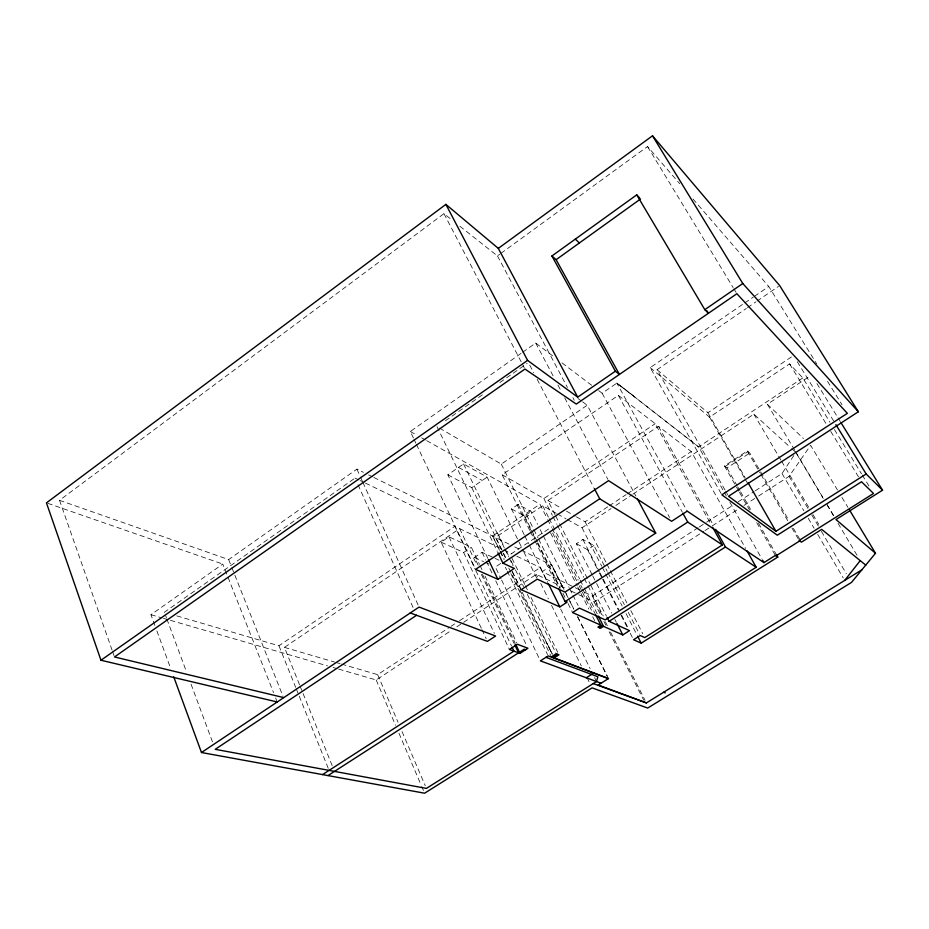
<?xml version="1.0" encoding="UTF-8"?>
<svg xmlns="http://www.w3.org/2000/svg" width="929" height="929" viewBox="0 0 929 929"><rect width="100%" height="100%" fill="white"/><g stroke="black" fill="none" stroke-linecap="round" stroke-linejoin="round"><path stroke-width="0.7" stroke-dasharray="4.64 3.48" d="M755.265 490.802L782.009 473.523L795.085 453.607M758.621 495.993L789.081 476.356L810.634 445.351L837.482 490.001M112.095 650.149L59.526 500.313L443.957 213.658L451.924 219.952M459.89 226.246L497.445 255.905L499.79 254.186M500.963 253.338L647.525 146.538L679.738 183.71M59.526 500.313L228.662 559.583L356.922 469.133L363.413 472.327M413.393 437.977L410.316 431.474L521.517 353.055M522.702 352.219L535.719 343.045L552.894 356.016M154.911 625.519L150.951 614.708L222.774 564.066L273.532 692.616M353.868 478.923L164.375 612.257L166.384 617.68M445.351 420.837L484.485 393.35M499.907 382.527L527.184 363.367M487.864 558.41L447.848 474.812L463.559 463.966L487.133 477.123L523.282 550.746M724.992 489.989L657.035 369.719L746.335 308.451M747.52 307.627L755.858 301.913M757.042 301.101L778.479 286.399M598.706 390.621L602.131 393.222L616.868 383.12L698.643 446.919L723.494 490.93M439.522 428.106L501.277 464.094L587.221 405.207L635.854 496.016M447.848 474.812L471.769 487.644L487.133 477.123M721.159 493.578L650.207 367.617L743.63 303.702M744.826 302.889L753.21 297.152M754.406 296.328L768.771 286.492L816.835 364.075M529.762 530.401L502.148 474.742L618.354 395.371L655.177 423.705L711.196 524.711M176.8 615.892L278.955 645.783L454.896 526.325L475.195 569.222M299.51 684.719L284.437 647.385L459.646 528.624L502.543 549.341M481.338 628.318L441.147 542.164L449.021 536.823L471.351 547.286L479.445 564.321M524.2 534.721L511.473 508.929L518.161 504.424L531.144 511.507L537.577 524.386M441.147 542.164L463.641 552.465L471.351 547.286M502.148 474.742L543.86 498.548L655.177 423.705M499.535 550.305L492.591 536.01L539.958 504.192L547.088 518.359M511.473 508.929L524.537 515.943L531.144 511.507M555.019 514.666L547.866 500.522L658.44 426.283L691.246 451.529L745.604 548.389M556.227 513.319L542.71 505.736L495.482 537.438L502.461 551.78M478.168 565.215L474.475 557.435L482.105 552.325L493.775 557.783M657.035 369.719L707.886 412.708L792.309 356.353M650.207 367.617L709.593 417.179L789.557 363.889L802.83 377.952L829.899 422.196M548.621 528.984L508.546 555.658L504.842 548.029M500.708 563.462L495.366 567.015L500.986 578.744M576.41 516.826L585.107 521.796L608.019 506.619M609.227 505.817L626.111 494.646M627.319 493.845L691.246 451.529M802.83 377.952L698.643 446.919L616.868 383.12L687.193 511.147M794.678 450.124L767.377 404.254L809.24 376.559M567.282 519.52L582.018 527.788L611.073 508.581M615.915 505.388L631.65 494.983M632.858 494.182L753.884 414.148L790.602 447.65M338.655 669.101L376.199 679.982L450.844 630.745M456.859 626.773L536.312 574.366L565.866 588.498M341.477 664.072L377.65 674.651L449.903 627.052M451.111 626.262L454.722 623.882M459.541 620.7L540.237 567.549L547.297 581.949M592.063 574.563L576.375 543.744L582.878 539.459L593.945 545.509L607.16 571.219M576.375 543.744L587.511 549.713L593.945 545.509M738.799 491.151L724.457 465.952L747.322 450.983L749.773 453.038L759.957 470.608M725.154 466.497L747.996 451.552M724.457 465.952L726.989 467.937L749.773 453.038M584.643 592.296L592.365 596.046L698.12 527.718M699.34 526.929L705.413 523.004M706.632 522.214L733.376 504.935M738.241 501.799L754.046 491.592M578.709 594.641L594.13 602.015L703.787 531.33M705.006 530.552L711.103 526.627M712.322 525.837L739.124 508.558M744.001 505.411L757.402 496.771M150.951 614.708L162.076 617.936M163.469 618.342L169.032 619.957M170.413 620.351L327.531 665.884M333.093 667.486L337.273 668.706M284.437 647.385L334.521 662.029M335.915 662.435L340.084 663.666M47.82 503.332L222.774 564.066M474.475 557.435L483.614 561.627M484.915 562.219L488.828 564.019M495.076 558.387L498.954 560.21M570.998 590.96L577.432 594.026M355.052 478.098L358.942 479.968M360.243 480.595L364.133 482.476M365.422 483.103L454.896 526.325M503.843 549.968L511.635 553.742M516.838 556.25L540.237 567.549M579.499 589.787L542.211 571.649L551.919 565.262L564.147 589.706M368.604 474.882L372.494 476.798M373.795 477.448L509.591 544.394M514.724 546.926L519.845 549.457M521.134 550.084L551.919 565.262L565.389 592.319M458.543 467.426L482.232 480.479M410.316 431.474L416.61 435.004M421.638 437.826L425.412 439.94M426.678 440.648L539.958 504.192M557.458 514.004L566.051 518.835M547.866 500.522L561.522 508.326M566.481 511.159L575.167 516.118M577.989 398.506L581.449 401.014M582.599 401.851L587.221 405.207M562.057 362.937L591.831 385.43M616.868 383.12L633.52 395.8M791.659 448.602L794.806 451.471M767.377 404.254L803.434 438.5M692.999 199.015L768.771 286.492M827.518 381.32L842.011 404.719M816.916 383.561L837.284 416.656M838.039 417.876L840.304 421.557M797.291 361.718L833.627 420.93M834.416 429.57L861.485 473.813M862.24 475.044L869.01 486.099M789.557 363.889L827.031 425.285M830.77 431.428L858.501 476.856M647.525 146.538L733.132 287.549M733.875 288.78L736.128 292.496M841.953 497.445L847.922 507.362M795.41 451.366L823.442 498.478M827.135 504.668L833.777 515.827M796.594 453.677L823.233 498.443M826.926 504.668L833.592 515.862M838.028 523.317L857.27 555.658M753.884 414.148L780.871 459.994M781.603 461.237L809.31 508.314M812.956 514.503L818.797 524.42M789.081 476.356L808.16 508.802M811.83 515.038L818.437 526.278M821.375 531.26L846.331 573.692M782.009 473.523L803.875 510.811M808.242 518.266L814.071 528.218M817.717 534.43L843.23 577.931M760.688 471.862L789.069 520.809M793.436 528.346L800.717 540.899M747.322 450.983L760.282 473.337M761.002 474.58L788.349 521.773M791.949 527.986L798.429 539.168M707.886 412.708L745.139 477.634M709.593 417.179L744.164 477.448M744.884 478.702L747.044 482.465M726.989 467.937L736.999 485.519M737.719 486.773L739.856 490.535M740.576 491.789L750.586 509.371M758.459 523.178L776.342 554.567M739.519 492.405L749.564 510.044M756.729 522.644L775.378 555.403M725.7 491.244L727.825 494.994M724.202 492.184L726.327 495.958M729.88 502.252L761.826 558.84M658.44 426.283L713.577 525.628M618.354 395.371L682.176 511.937M602.131 393.222L669.554 517.476M497.445 255.905L567.456 387.463M572.891 397.682L574.25 400.236M535.719 343.045L553.928 377.441M557.969 385.094L561.348 391.457M564.716 397.833L607.891 479.376M529.716 365.109L533.757 372.819M537.125 379.253L593.654 487.226M443.957 213.658L524.281 367.768M585.107 521.796L606.312 562.962M606.974 564.251L609.621 569.396M610.283 570.685L626.854 602.84M630.826 610.562L642.752 633.717M607.821 572.508L624.346 604.651M628.306 612.374L639.547 634.228M582.018 527.788L601.748 566.237M602.41 567.526L605.034 572.647M605.696 573.936L622.14 605.975M626.088 613.663L637.259 635.459M582.878 539.459L599.298 571.567M599.96 572.856L602.584 577.989M603.246 579.278L619.016 610.098M621.64 615.242L628.863 629.363M587.511 549.713L598.694 571.579M599.344 572.868L601.98 578.012M602.642 579.29L618.412 610.156M621.048 615.3L626.959 626.866M630.245 633.299L633.543 639.733M592.714 575.852L595.977 582.274M596.627 583.563L611.665 613.094M614.928 619.515L616.241 622.093M555.67 515.943L558.933 522.377M559.583 523.654L590.182 584.062M590.844 585.351L606.463 616.194M543.86 498.548L552.349 515.328M552.999 516.617L556.912 524.362M557.563 525.651L583.667 577.269M584.329 578.57L603.258 615.985M592.365 596.046L602.77 616.647M605.371 621.791L607.334 625.658M610.585 632.092L645.074 700.338M594.13 602.015L600.668 614.952M603.931 621.42L605.894 625.298M609.157 631.766L643.774 700.303M542.71 505.736L548.528 517.29M549.178 518.568L579.591 578.883M580.23 580.172L583.47 586.582M584.12 587.871L597.707 614.812M492.591 536.01L499.721 550.131M500.359 551.408L504.25 559.107M508.778 568.095L552.186 654.051M547.704 519.625L551.629 527.358M552.244 528.636L578.198 580.137M580.764 585.27L582.088 587.86M582.704 589.137L595.048 613.604M552.662 533.025L578.546 584.504M579.197 585.793L581.786 590.937M582.437 592.226L591.494 610.237M550.56 532.863L577.153 585.781M577.803 587.07L580.393 592.237M581.043 593.526L588.823 609.018M592.714 616.763L594.665 620.63M564.797 590.995L568.014 597.428M568.653 598.717L573.808 609.018M577.675 616.728L607.287 675.929M540.155 529.542L542.733 534.698M543.372 535.987L569.117 587.511M569.756 588.8L572.334 593.956M572.972 595.245L578.128 605.545M566.028 593.608L569.233 600.053M569.872 601.342L573.727 609.064M577.571 616.798L608.344 678.634M501.277 464.094L537.961 537.81M538.611 539.099L563.706 589.543M524.537 515.943L537.334 541.712M537.972 543L560.373 588.08M562.939 593.236L567.41 602.259M568.06 603.536L572.531 612.559M518.161 504.424L532.247 532.781M532.886 534.07L536.73 541.804M537.368 543.093L559.769 588.208M530.401 531.702L534.256 539.47M534.895 540.759L557.377 586.071M524.839 536.01L528.659 543.744M529.298 545.033L547.75 582.413M560.663 609.006L590.112 668.578M594.583 677.647L596.499 681.526M536.312 574.366L537.577 576.944M540.748 583.4L548.354 598.868M551.524 605.325L581.31 665.942M587.012 677.543L590.182 683.999M523.921 552.035L537.241 579.162M512.03 558.329L524.711 584.411M525.349 585.711L527.881 590.925M531.051 597.452L557.69 652.216M497.421 532.77L504.215 546.751M511.055 560.814L514.805 568.56M515.432 569.849L523.584 586.629M527.347 594.374L556.181 653.749M463.559 463.966L504.261 547.796M504.877 549.085L508.639 556.831M509.266 558.12L513.017 565.854M503.1 553.08L506.909 560.907M511.984 571.335L521.506 590.902M522.144 592.203L552.314 654.179L546.264 641.765M500.174 551.605L503.959 559.397M510.904 573.692L550.7 655.549M471.769 487.644L506.177 558.689M512.436 571.614L521.204 589.694M505.364 567.247L506.619 569.86M507.257 571.161L547.541 654.585M437.048 426.666L497.27 551.431M501.614 580.044L540.388 660.867M482.105 552.325L485.821 560.094M486.448 561.395L492.637 574.354M495.738 580.846L526.697 645.655M480.072 565.633L481.942 569.57M485.054 576.119L516.814 642.973M482.465 574.285L515.084 642.996M459.646 528.624L477.007 565.227M481.35 574.377L514.213 643.681M414.009 439.278L415.855 443.179M416.471 444.48L474.963 568.072M475.811 570.522L511.484 645.934M463.641 552.465L509.417 649.464M449.021 536.823L494.391 633.427M481.942 629.618L486.204 638.757M356.922 469.133L359.883 475.694M360.475 477.007L362.252 480.955M362.844 482.267L418.456 605.778M358.013 484.683L413.602 608.681M377.65 674.651L398.053 722.263M402.025 731.529L425.261 785.76M376.199 679.982L395.557 725.27M398.971 733.26L421.174 785.214M421.743 786.549L423.45 790.544M300.044 686.055L332.35 766.053M278.955 645.783L295.666 687.321M296.212 688.656L328.541 769.049M228.662 559.583L231.321 566.272M231.855 567.619L282.95 696.193M275.646 697.969L276.703 700.64M166.895 619.039L186.532 671.969M191.06 684.185L212.718 742.538M156.896 630.93L170.274 667.405M112.583 651.519L114.012 655.607"/><path stroke-width="1.39" d="M596.499 681.526L597.87 676.776L545.962 657.302M844.693 580.416L860.219 560.628M849.408 509.847L875.501 553.266L851.475 582.437L647.687 708.061L592.087 687.866L424.599 793.203L201.477 752.525L173.735 676.858M639.616 197.935L636.737 194.858L551.907 255.986L556.123 259.69L619.422 374.433L615.393 371.205L577.71 397.136L498.304 248.38L445.885 204.38L46.45 502.868L100.959 660.24L277.237 701.987L419.049 607.09L495.621 636.028L487.423 641.37L410.258 612.954M498.304 248.38L652.506 135.797L779.663 285.575L858.338 411.756L728.533 496.249L775.947 531.318L866.165 473.987L882.55 490.187L835.984 519.555L875.501 553.266M556.123 259.69L640.569 198.957M100.959 660.24L527.579 360.394L577.71 397.136M636.737 194.858L704.809 309.671L742.794 283.519L858.338 411.756M201.477 752.525L277.237 701.987M416.564 615.277L215.238 749.32L426.399 788.396L596.534 681.514M497.898 552.732L502.914 563.137L599.704 498.803L655.723 533.118L564.995 592.121L537.241 579.162L521.204 589.694L559.839 606.904L566.818 602.387L565.087 601.597L558.666 588.661M747.021 550.909L756.194 567.259L644.738 637.584L640.209 635.517L633.543 639.733L641.207 643.147L777.77 557.075L775.378 555.403L763.952 562.614L687.193 511.147L671.621 521.285L608.565 480.653L475.578 569.372L497.863 579.301L514.271 568.443L502.914 563.137M565.087 601.597L687.727 522.075L722.39 544.917L605.209 619.864L579.417 608.123L572.531 612.559L600.889 625.182L597.904 627.087L600.552 628.259L603.525 626.367L598.346 616.101M322.56 774.6L513.946 651.136L512.1 647.234M327.983 775.587L524.246 649.162L525.686 649.696M519.996 653.366L527.939 648.245L517.441 644.285L509.417 649.464L519.996 653.366L515.7 644.285M607.113 617.483L609.076 621.338L725.444 546.995L756.194 567.259M552.848 657.418L557.679 654.33M599.344 627.725L602.317 625.821L622.767 634.937L629.525 630.652L609.076 621.338M554.09 657.929L558.956 654.817L556.181 653.749L551.338 656.849L608.565 678.495L598.183 685.021L646.375 702.916L861.88 569.802M776.04 555.856L799.776 540.887M586.28 677.764L593.91 672.956M283.473 697.54L114.488 656.966L524.955 369.045L576.294 404.069L736.883 293.727L847.353 413.335L721.868 494.843L777.294 535.209L861.508 481.768L873.527 493.473L799.149 540.411L801.448 542.153L821.712 529.379L865.747 565.111M593.248 683.581L646.375 702.916M601.063 683.21L540.388 660.867L548.168 655.897L608.344 678.634M663.643 692.244L665.269 692.883M575.283 239.148L579.394 242.957M704.809 309.671L708.409 313.294L706.934 310.809M841.059 422.776L882.55 490.187M835.891 424.634L866.165 473.987M652.506 135.797L742.794 283.519M748.008 482.627L775.947 531.318M776.342 554.567L777.77 557.075M762.535 560.094L763.952 562.614M715.667 529.391L725.444 546.995M712.589 527.242L722.39 544.917M551.907 255.986L615.393 371.205M682.861 513.203L687.727 522.075M637.224 498.583L655.723 533.118M445.885 204.38L527.579 360.394M594.328 488.515L599.704 498.803M637.921 636.737L641.207 643.147M616.891 623.371L622.767 634.937M595.675 614.87L600.889 625.182M548.389 583.702L559.839 606.904M488.48 559.711L497.863 579.301M514.829 644.981L518.556 652.832"/></g></svg>
